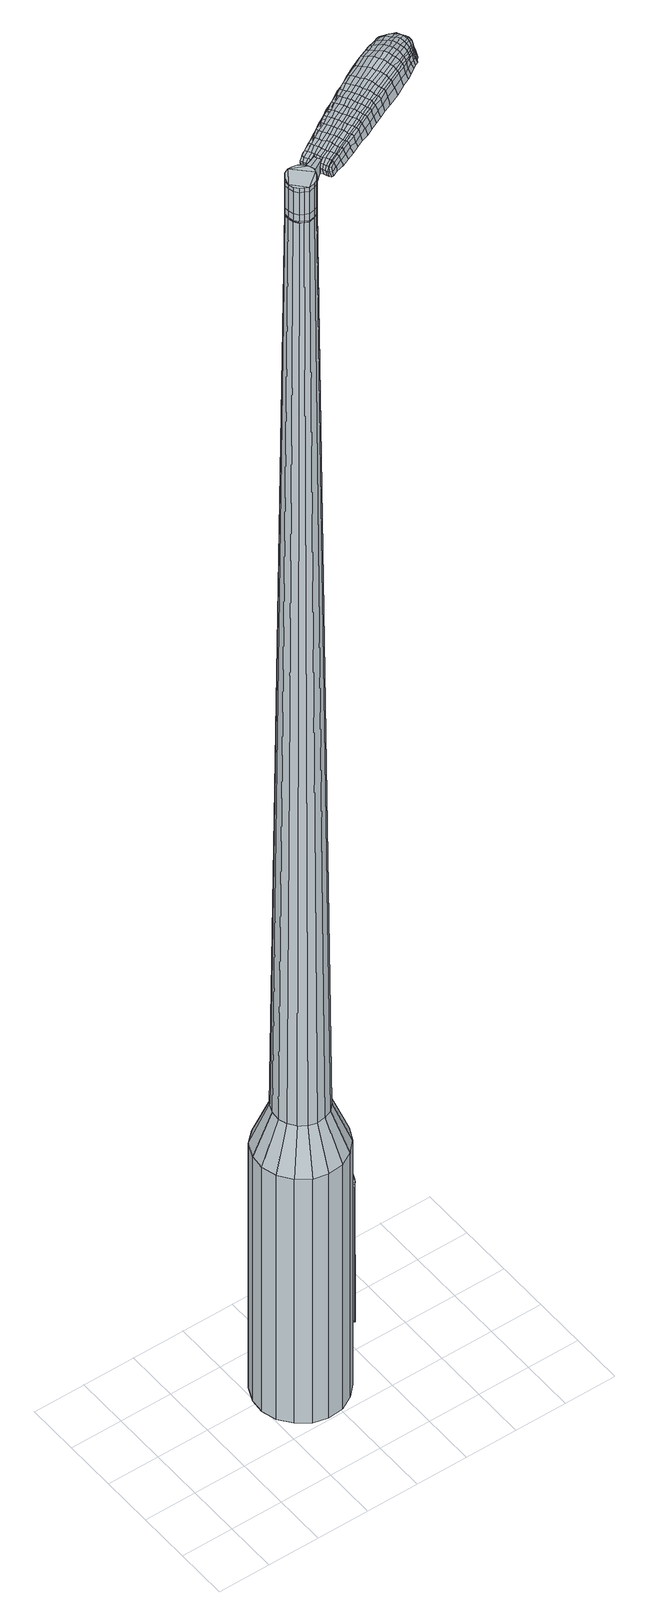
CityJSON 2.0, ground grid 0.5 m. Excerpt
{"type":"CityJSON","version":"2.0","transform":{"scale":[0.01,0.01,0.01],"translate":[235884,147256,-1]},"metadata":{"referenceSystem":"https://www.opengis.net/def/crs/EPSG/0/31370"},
"CityObjects":{
"object1":{"type":"GenericCityObject","attributes":{"cluster":536,"mean_distance_to_centroid":0.324,"new_centroid_x":235885.39,"new_centroid_y":147256.92,"mean_distance_to_camera":9.81,"H1":53.1,"H2":51.45,"Z_final":111.64,"cluster2":-1,"proj_x":235887.49,"proj_y":147261.27,"id_line":53520,"bearing_l":295.7,"distance":4.83,"orientation":"left","G_obj":25.7},"geometry":[{"type":"MultiSurface","lod":"2","boundaries":[[[0,1,2,3]],[[1,4,5,2]],[[4,6,7,5]],[[6,8,9,7]],[[8,10,11,9]],[[10,12,13,11]],[[12,14,15,13]],[[14,16,17,15]],[[16,18,19,17]],[[18,20,21,19]],[[20,22,23,21]],[[22,24,25,23]],[[24,26,27,25]],[[26,28,29,27]],[[28,30,31,29]],[[30,32,33,31]],[[32,34,35,33]],[[34,0,3,35]],[[36,37,38,39]],[[38,40,41,42]],[[41,43,42]],[[42,44,45,46]],[[45,47,46]],[[46,48,49,50]],[[49,51,50]],[[42,46,50,38]],[[50,52,39,38]],[[53,36,39]],[[2,5,7,35]],[[7,9,11,15]],[[11,13,15]],[[15,17,19,23]],[[19,21,23]],[[23,25,27,31]],[[27,29,31]],[[15,23,31,7]],[[31,33,35,7]],[[3,2,35]],[[1,0,54,55]],[[0,34,56,54]],[[34,32,57,56]],[[32,30,58,57]],[[30,28,59,58]],[[28,26,60,59]],[[26,24,61,60]],[[24,22,62,61]],[[22,20,63,62]],[[20,18,64,63]],[[18,16,65,64]],[[16,14,66,65]],[[14,12,67,66]],[[12,10,68,67]],[[10,8,69,68]],[[8,6,70,69]],[[6,4,71,70]],[[4,1,55,71]],[[55,54,72,73]],[[54,56,74,72]],[[56,57,75,74]],[[57,58,76,75]],[[58,59,77,76]],[[59,60,78,77]],[[60,61,79,78]],[[61,62,80,79]],[[62,63,81,80]],[[63,64,82,81]],[[64,65,83,82]],[[65,66,84,83]],[[66,67,85,84]],[[67,68,86,85]],[[68,69,87,86]],[[69,70,88,87]],[[70,71,89,88]],[[71,55,73,89]],[[90,91,92,93]],[[94,95,91,90]],[[75,96,95,94]],[[76,97,96,75]],[[98,99,97,76]],[[100,101,99,98]],[[102,103,101,100]],[[104,105,103,102]],[[81,106,105,104]],[[107,108,106,81]],[[109,110,108,107]],[[84,111,110,109]],[[112,113,111,84]],[[114,115,113,112]],[[87,116,115,114]],[[117,118,116,87]],[[89,119,118,117]],[[93,92,119,89]],[[120,121,122,123]],[[124,120,123,125]],[[126,124,125,127]],[[128,126,127,129]],[[130,128,129,131]],[[132,130,131,133]],[[134,132,133,135]],[[136,134,135,137]],[[138,136,137,139]],[[140,138,139,141]],[[142,140,141,143]],[[144,142,143,145]],[[146,144,145,147]],[[148,146,147,149]],[[150,148,149,151]],[[152,150,151,153]],[[73,72,90,93]],[[72,74,94,90]],[[74,75,94]],[[77,98,76]],[[77,78,100,98]],[[78,79,102,100]],[[79,80,104,102]],[[80,81,104]],[[82,107,81]],[[82,83,109,107]],[[83,84,109]],[[85,112,84]],[[85,86,114,112]],[[86,87,114]],[[88,117,87]],[[88,89,117]],[[73,93,89]],[[154,155,92,91]],[[155,119,92]],[[156,118,119]],[[156,116,118]],[[157,115,116]],[[157,158,113,115]],[[158,111,113]],[[159,110,111]],[[159,160,108,110]],[[160,106,108]],[[161,105,106]],[[161,162,103,105]],[[162,163,101,103]],[[163,164,99,101]],[[164,97,99]],[[165,95,96]],[[165,154,91,95]],[[39,52,152,166]],[[155,154,167,153]],[[53,39,166,121]],[[154,165,122,167]],[[36,53,121,120]],[[165,96,123,122]],[[37,36,120,124]],[[96,97,125,123]],[[38,37,124,126]],[[97,164,127,125]],[[40,38,126,128]],[[164,163,129,127]],[[41,40,128,130]],[[163,162,131,129]],[[43,41,130,132]],[[162,161,133,131]],[[42,43,132,134]],[[161,106,135,133]],[[44,42,134,136]],[[106,160,137,135]],[[45,44,136,138]],[[160,159,139,137]],[[47,45,138,140]],[[159,111,141,139]],[[46,47,140,142]],[[111,158,143,141]],[[48,46,142,144]],[[158,157,145,143]],[[49,48,144,146]],[[157,116,147,145]],[[51,49,146,148]],[[116,156,149,147]],[[50,51,148,150]],[[156,119,151,149]],[[52,50,150,152]],[[119,155,153,151]],[[152,153,168,169]],[[153,167,170,168]],[[167,122,171,170]],[[122,121,172,171]],[[121,166,173,172]],[[166,152,169,173]],[[174,175,176,177]],[[178,174,177,179]],[[174,178,180,181]],[[175,174,181,182]],[[183,184,185,186]],[[187,183,186,188]],[[183,187,189,190]],[[184,183,190,191]],[[192,193,194,195]],[[196,192,195,197]],[[192,196,198,199]],[[193,192,199,200]],[[201,202,203,204]],[[205,201,204,206]],[[201,205,207,208]],[[202,201,208,209]],[[210,211,212,213]],[[214,210,213,215]],[[210,214,216,217]],[[211,210,217,218]],[[219,220,221,222]],[[223,219,222,224]],[[219,223,225,226]],[[220,219,226,227]],[[228,229,230,231]],[[220,228,231,221]],[[228,220,227,232]],[[229,228,232,233]],[[234,235,236,237]],[[229,234,237,230]],[[234,229,233,238]],[[235,234,238,239]],[[240,178,179,241]],[[235,240,241,236]],[[240,235,239,242]],[[178,240,242,180]],[[243,244,245,246]],[[247,243,246,248]],[[243,247,249,250]],[[244,243,250,251]],[[252,253,254,255]],[[244,252,255,245]],[[252,244,251,256]],[[253,252,256,257]],[[258,259,260,261]],[[253,258,261,254]],[[258,253,257,262]],[[259,258,262,263]],[[264,265,266,267]],[[259,264,267,260]],[[264,259,263,268]],[[265,264,268,269]],[[270,175,182,271]],[[265,270,271,266]],[[270,265,269,272]],[[175,270,272,176]],[[273,274,275,276]],[[277,273,276,278]],[[273,277,279,280]],[[274,273,280,281]],[[282,283,284,285]],[[274,282,285,275]],[[282,274,281,286]],[[283,282,286,287]],[[288,289,290,291]],[[283,288,291,284]],[[288,283,287,292]],[[289,288,292,293]],[[294,187,188,295]],[[289,294,295,290]],[[294,289,293,296]],[[187,294,296,189]],[[297,298,299,300]],[[301,297,300,302]],[[297,301,303,304]],[[298,297,304,305]],[[306,307,308,309]],[[298,306,309,299]],[[306,298,305,310]],[[307,306,310,311]],[[312,313,314,315]],[[307,312,315,308]],[[312,307,311,316]],[[313,312,316,317]],[[318,319,320,321]],[[313,318,321,314]],[[318,313,317,322]],[[319,318,322,323]],[[324,184,191,325]],[[319,324,325,320]],[[324,319,323,326]],[[184,324,326,185]],[[327,213,212,328]],[[329,327,328,330]],[[327,329,331,332]],[[213,327,332,215]],[[333,329,330,334]],[[335,333,334,336]],[[333,335,337,338]],[[329,333,338,331]],[[339,335,336,340]],[[341,339,340,342]],[[339,341,343,344]],[[335,339,344,337]],[[345,341,342,346]],[[347,345,346,348]],[[345,347,349,350]],[[341,345,350,343]],[[351,347,348,352]],[[202,351,352,203]],[[351,202,209,353]],[[347,351,353,349]],[[354,355,200,199]],[[356,354,199,198]],[[354,356,357,358]],[[355,354,358,359]],[[360,361,359,358]],[[362,360,358,357]],[[360,362,363,364]],[[361,360,364,365]],[[366,367,365,364]],[[368,366,364,363]],[[366,368,369,370]],[[367,366,370,371]],[[372,373,371,370]],[[374,372,370,369]],[[372,374,207,205]],[[373,372,205,206]],[[375,376,377,378]],[[277,375,378,279]],[[375,277,278,379]],[[376,375,379,380]],[[381,196,197,382]],[[376,381,382,377]],[[381,376,380,383]],[[196,381,383,198]],[[384,385,386,387]],[[223,384,387,225]],[[384,223,224,388]],[[385,384,388,389]],[[390,391,392,393]],[[385,390,393,386]],[[390,385,389,394]],[[391,390,394,395]],[[396,193,200,397]],[[391,396,397,392]],[[396,391,395,398]],[[193,396,398,194]],[[399,400,401,402]],[[181,399,402,182]],[[399,181,180,403]],[[400,399,403,404]],[[405,406,407,408]],[[400,405,408,401]],[[405,400,404,409]],[[406,405,409,410]],[[411,204,203,412]],[[406,411,412,407]],[[411,406,410,413]],[[204,411,413,206]],[[414,415,416,417]],[[186,414,417,188]],[[414,186,185,418]],[[415,414,418,419]],[[420,208,207,421]],[[415,420,421,416]],[[420,415,419,422]],[[208,420,422,209]],[[423,424,425,426]],[[301,423,426,303]],[[423,301,302,427]],[[424,423,427,428]],[[429,214,215,430]],[[424,429,430,425]],[[429,424,428,431]],[[214,429,431,216]],[[432,433,434,435]],[[247,432,435,249]],[[432,247,248,436]],[[433,432,436,437]],[[438,439,440,441]],[[433,438,441,434]],[[438,433,437,442]],[[439,438,442,443]],[[444,211,218,445]],[[439,444,445,440]],[[444,439,443,446]],[[211,444,446,212]],[[447,448,437,436]],[[246,447,436,248]],[[447,246,245,449]],[[448,447,449,450]],[[451,452,443,442]],[[448,451,442,437]],[[451,448,450,453]],[[452,451,453,454]],[[455,328,212,446]],[[452,455,446,443]],[[455,452,454,456]],[[328,455,456,330]],[[457,458,459,460]],[[304,457,460,305]],[[457,304,303,426]],[[458,457,426,425]],[[461,332,331,462]],[[458,461,462,459]],[[461,458,425,430]],[[332,461,430,215]],[[463,464,450,449]],[[255,463,449,245]],[[463,255,254,465]],[[464,463,465,466]],[[467,468,454,453]],[[464,467,453,450]],[[467,464,466,469]],[[468,467,469,470]],[[471,334,330,456]],[[468,471,456,454]],[[471,468,470,472]],[[334,471,472,336]],[[473,474,475,476]],[[310,473,476,311]],[[473,310,305,460]],[[474,473,460,459]],[[477,338,337,478]],[[474,477,478,475]],[[477,474,459,462]],[[338,477,462,331]],[[479,480,466,465]],[[261,479,465,254]],[[479,261,260,481]],[[480,479,481,482]],[[483,484,470,469]],[[480,483,469,466]],[[483,480,482,485]],[[484,483,485,486]],[[487,340,336,472]],[[484,487,472,470]],[[487,484,486,488]],[[340,487,488,342]],[[489,490,491,492]],[[316,489,492,317]],[[489,316,311,476]],[[490,489,476,475]],[[493,344,343,494]],[[490,493,494,491]],[[493,490,475,478]],[[344,493,478,337]],[[495,496,482,481]],[[267,495,481,260]],[[495,267,266,497]],[[496,495,497,498]],[[499,500,486,485]],[[496,499,485,482]],[[499,496,498,501]],[[500,499,501,502]],[[503,346,342,488]],[[500,503,488,486]],[[503,500,502,504]],[[346,503,504,348]],[[505,506,507,508]],[[322,505,508,323]],[[505,322,317,492]],[[506,505,492,491]],[[509,350,349,510]],[[506,509,510,507]],[[509,506,491,494]],[[350,509,494,343]],[[511,512,498,497]],[[271,511,497,266]],[[511,271,182,402]],[[512,511,402,401]],[[513,514,502,501]],[[512,513,501,498]],[[513,512,401,408]],[[514,513,408,407]],[[515,352,348,504]],[[514,515,504,502]],[[515,514,407,412]],[[352,515,412,203]],[[516,517,419,418]],[[326,516,418,185]],[[516,326,323,508]],[[517,516,508,507]],[[518,353,209,422]],[[517,518,422,419]],[[518,517,507,510]],[[353,518,510,349]],[[519,520,380,379]],[[276,519,379,278]],[[519,276,275,521]],[[520,519,521,522]],[[523,356,198,383]],[[520,523,383,380]],[[523,520,522,524]],[[356,523,524,357]],[[525,526,527,528]],[[226,525,528,227]],[[525,226,225,387]],[[526,525,387,386]],[[529,530,531,532]],[[526,529,532,527]],[[529,526,386,393]],[[530,529,393,392]],[[533,355,359,534]],[[530,533,534,531]],[[533,530,392,397]],[[355,533,397,200]],[[535,536,522,521]],[[285,535,521,275]],[[535,285,284,537]],[[536,535,537,538]],[[539,362,357,524]],[[536,539,524,522]],[[539,536,538,540]],[[362,539,540,363]],[[541,542,543,544]],[[232,541,544,233]],[[541,232,227,528]],[[542,541,528,527]],[[545,546,547,548]],[[542,545,548,543]],[[545,542,527,532]],[[546,545,532,531]],[[549,361,365,550]],[[546,549,550,547]],[[549,546,531,534]],[[361,549,534,359]],[[551,552,538,537]],[[291,551,537,284]],[[551,291,290,553]],[[552,551,553,554]],[[555,368,363,540]],[[552,555,540,538]],[[555,552,554,556]],[[368,555,556,369]],[[557,558,559,560]],[[238,557,560,239]],[[557,238,233,544]],[[558,557,544,543]],[[561,562,563,564]],[[558,561,564,559]],[[561,558,543,548]],[[562,561,548,547]],[[565,367,371,566]],[[562,565,566,563]],[[565,562,547,550]],[[367,565,550,365]],[[567,568,554,553]],[[295,567,553,290]],[[567,295,188,417]],[[568,567,417,416]],[[569,374,369,556]],[[568,569,556,554]],[[569,568,416,421]],[[374,569,421,207]],[[570,571,404,403]],[[242,570,403,180]],[[570,242,239,560]],[[571,570,560,559]],[[572,573,410,409]],[[571,572,409,404]],[[572,571,559,564]],[[573,572,564,563]],[[574,373,206,413]],[[573,574,413,410]],[[574,573,563,566]],[[373,574,566,371]],[[575,576,577,578]],[[578,577,579,580]],[[581,579,577,582]],[[582,577,576,583]],[[584,585,586,587]],[[587,586,588,589]],[[590,588,586,591]],[[591,586,585,592]],[[593,594,595,596]],[[596,595,597,598]],[[599,597,595,600]],[[600,595,594,601]],[[602,603,604,605]],[[605,604,606,607]],[[608,606,604,609]],[[609,604,603,610]],[[611,612,613,614]],[[614,613,615,616]],[[617,615,613,618]],[[618,613,612,619]],[[620,621,622,623]],[[623,622,624,625]],[[626,624,622,627]],[[627,622,621,628]],[[629,630,631,632]],[[632,631,621,620]],[[628,621,631,633]],[[633,631,630,634]],[[635,636,637,638]],[[638,637,630,629]],[[634,630,637,639]],[[639,637,636,640]],[[580,579,641,642]],[[642,641,636,635]],[[640,636,641,643]],[[643,641,579,581]],[[644,645,646,647]],[[647,646,648,649]],[[650,648,646,651]],[[651,646,645,652]],[[653,654,655,656]],[[656,655,645,644]],[[652,645,655,657]],[[657,655,654,658]],[[659,660,661,662]],[[662,661,654,653]],[[658,654,661,663]],[[663,661,660,664]],[[665,666,667,668]],[[668,667,660,659]],[[664,660,667,669]],[[669,667,666,670]],[[583,576,671,672]],[[672,671,666,665]],[[670,666,671,673]],[[673,671,576,575]],[[674,675,676,677]],[[677,676,678,679]],[[680,678,676,681]],[[681,676,675,682]],[[683,684,685,686]],[[686,685,675,674]],[[682,675,685,687]],[[687,685,684,688]],[[689,690,691,692]],[[692,691,684,683]],[[688,684,691,693]],[[693,691,690,694]],[[589,588,695,696]],[[696,695,690,689]],[[694,690,695,697]],[[697,695,588,590]],[[698,699,700,701]],[[701,700,702,703]],[[704,702,700,705]],[[705,700,699,706]],[[707,708,709,710]],[[710,709,699,698]],[[706,699,709,711]],[[711,709,708,712]],[[713,714,715,716]],[[716,715,708,707]],[[712,708,715,717]],[[717,715,714,718]],[[719,720,721,722]],[[722,721,714,713]],[[718,714,721,723]],[[723,721,720,724]],[[592,585,725,726]],[[726,725,720,719]],[[724,720,725,727]],[[727,725,585,584]],[[611,614,728,729]],[[729,728,730,731]],[[732,730,728,733]],[[733,728,614,616]],[[731,730,734,735]],[[735,734,736,737]],[[738,736,734,739]],[[739,734,730,732]],[[737,736,740,741]],[[741,740,742,743]],[[744,742,740,745]],[[745,740,736,738]],[[743,742,746,747]],[[747,746,748,749]],[[750,748,746,751]],[[751,746,742,744]],[[749,748,752,753]],[[753,752,603,602]],[[610,603,752,754]],[[754,752,748,750]],[[601,755,756,600]],[[600,756,757,599]],[[758,757,756,759]],[[759,756,755,760]],[[760,761,762,759]],[[759,762,763,758]],[[764,763,762,765]],[[765,762,761,766]],[[766,767,768,765]],[[765,768,769,764]],[[770,769,768,771]],[[771,768,767,772]],[[772,773,774,771]],[[771,774,775,770]],[[608,775,774,606]],[[606,774,773,607]],[[776,777,778,779]],[[779,778,678,680]],[[679,678,778,780]],[[780,778,777,781]],[[598,597,782,783]],[[783,782,777,776]],[[781,777,782,784]],[[784,782,597,599]],[[785,786,787,788]],[[788,787,624,626]],[[625,624,787,789]],[[789,787,786,790]],[[791,792,793,794]],[[794,793,786,785]],[[790,786,793,795]],[[795,793,792,796]],[[601,594,797,798]],[[798,797,792,791]],[[796,792,797,799]],[[799,797,594,593]],[[800,801,802,803]],[[803,802,582,583]],[[581,582,802,804]],[[804,802,801,805]],[[806,807,808,809]],[[809,808,801,800]],[[805,801,808,810]],[[810,808,807,811]],[[602,605,812,813]],[[813,812,807,806]],[[811,807,812,814]],[[814,812,605,607]],[[815,816,817,818]],[[818,817,587,589]],[[584,587,817,819]],[[819,817,816,820]],[[608,609,821,822]],[[822,821,816,815]],[[820,816,821,823]],[[823,821,609,610]],[[824,825,826,827]],[[827,826,702,704]],[[702,826,703]],[[703,826,825,828]],[[616,615,829,830]],[[830,829,825,824]],[[828,825,829,831]],[[831,829,615,617]],[[832,833,834,835]],[[835,834,648,650]],[[649,648,834,836]],[[836,834,833,837]],[[838,839,840,841]],[[841,840,833,832]],[[837,833,840,842]],[[842,840,839,843]],[[619,612,844,845]],[[845,844,839,838]],[[843,839,844,846]],[[846,844,612,611]],[[837,847,848,836]],[[836,848,647,649]],[[644,647,848,849]],[[849,848,847,850]],[[843,851,852,842]],[[842,852,847,837]],[[850,847,852,853]],[[853,852,851,854]],[[611,729,855,846]],[[846,855,851,843]],[[854,851,855,856]],[[856,855,729,731]],[[857,858,859]],[[859,858,705,706]],[[704,705,858,827]],[[827,858,824]],[[732,733,860,861]],[[861,860,858,857]],[[824,858,860,830]],[[830,860,733,616]],[[850,862,863,849]],[[849,863,656,644]],[[653,656,863,864]],[[864,863,862,865]],[[854,866,867,853]],[[853,867,862,850]],[[865,862,867,868]],[[868,867,866,869]],[[731,735,870,856]],[[856,870,866,854]],[[869,866,870,871]],[[871,870,735,737]],[[872,873,874,875]],[[875,874,711,712]],[[706,711,874,859]],[[859,874,873,857]],[[738,739,876,877]],[[877,876,873,872]],[[857,873,876,861]],[[861,876,739,732]],[[865,878,879,864]],[[864,879,662,653]],[[659,662,879,880]],[[880,879,878,881]],[[869,882,883,868]],[[868,883,878,865]],[[881,878,883,884]],[[884,883,882,885]],[[737,741,886,871]],[[871,886,882,869]],[[885,882,886,887]],[[887,886,741,743]],[[888,889,890,891]],[[891,890,717,718]],[[712,717,890,875]],[[875,890,889,872]],[[744,745,892,893]],[[893,892,889,888]],[[872,889,892,877]],[[877,892,745,738]],[[881,894,895,880]],[[880,895,668,659]],[[665,668,895,896]],[[896,895,894,897]],[[885,898,899,884]],[[884,899,894,881]],[[897,894,899,900]],[[900,899,898,901]],[[743,747,902,887]],[[887,902,898,885]],[[901,898,902,903]],[[903,902,747,749]],[[904,905,906,907]],[[907,906,723,724]],[[718,723,906,891]],[[891,906,905,888]],[[750,751,908,909]],[[909,908,905,904]],[[888,905,908,893]],[[893,908,751,744]],[[897,910,911,896]],[[896,911,672,665]],[[583,672,911,803]],[[803,911,910,800]],[[901,912,913,900]],[[900,913,910,897]],[[800,910,913,809]],[[809,913,912,806]],[[749,753,914,903]],[[903,914,912,901]],[[806,912,914,813]],[[813,914,753,602]],[[820,915,916,819]],[[819,916,727,584]],[[724,727,916,907]],[[907,916,915,904]],[[610,754,917,823]],[[823,917,915,820]],[[904,915,917,909]],[[909,917,754,750]],[[781,918,919,780]],[[780,919,677,679]],[[674,677,919,920]],[[920,919,918,921]],[[599,757,922,784]],[[784,922,918,781]],[[921,918,922,923]],[[923,922,757,758]],[[924,925,926,927]],[[927,926,627,628]],[[626,627,926,788]],[[788,926,925,785]],[[928,929,930,931]],[[931,930,925,924]],[[785,925,930,794]],[[794,930,929,791]],[[760,755,932,933]],[[933,932,929,928]],[[791,929,932,798]],[[798,932,755,601]],[[921,934,935,920]],[[920,935,686,674]],[[683,686,935,936]],[[936,935,934,937]],[[758,763,938,923]],[[923,938,934,921]],[[937,934,938,939]],[[939,938,763,764]],[[940,941,942,943]],[[943,942,633,634]],[[628,633,942,927]],[[927,942,941,924]],[[944,945,946,947]],[[947,946,941,940]],[[924,941,946,931]],[[931,946,945,928]],[[766,761,948,949]],[[949,948,945,944]],[[928,945,948,933]],[[933,948,761,760]],[[937,950,951,936]],[[936,951,692,683]],[[689,692,951,952]],[[952,951,950,953]],[[764,769,954,939]],[[939,954,950,937]],[[953,950,954,955]],[[955,954,769,770]],[[956,957,958,959]],[[959,958,639,640]],[[634,639,958,943]],[[943,958,957,940]],[[960,961,962,963]],[[963,962,957,956]],[[940,957,962,947]],[[947,962,961,944]],[[772,767,964,965]],[[965,964,961,960]],[[944,961,964,949]],[[949,964,767,766]],[[953,966,967,952]],[[952,967,696,689]],[[589,696,967,818]],[[818,967,966,815]],[[770,775,968,955]],[[955,968,966,953]],[[815,966,968,822]],[[822,968,775,608]],[[805,969,970,804]],[[804,970,643,581]],[[640,643,970,959]],[[959,970,969,956]],[[811,971,972,810]],[[810,972,969,805]],[[956,969,972,963]],[[963,972,971,960]],[[607,773,973,814]],[[814,973,971,811]],[[960,971,973,965]],[[965,973,773,772]],[[575,578,177,176]],[[578,580,179,177]],[[590,591,190,189]],[[591,592,191,190]],[[593,596,195,194]],[[596,598,197,195]],[[617,618,217,216]],[[618,619,218,217]],[[620,623,222,221]],[[623,625,224,222]],[[629,632,231,230]],[[632,620,221,231]],[[635,638,237,236]],[[638,629,230,237]],[[580,642,241,179]],[[642,635,236,241]],[[650,651,250,249]],[[651,652,251,250]],[[652,657,256,251]],[[657,658,257,256]],[[658,663,262,257]],[[663,664,263,262]],[[664,669,268,263]],[[669,670,269,268]],[[670,673,272,269]],[[673,575,176,272]],[[680,681,280,279]],[[681,682,281,280]],[[682,687,286,281]],[[687,688,287,286]],[[688,693,292,287]],[[693,694,293,292]],[[694,697,296,293]],[[697,590,189,296]],[[698,701,300,299]],[[701,703,302,300]],[[707,710,309,308]],[[710,698,299,309]],[[713,716,315,314]],[[716,707,308,315]],[[719,722,321,320]],[[722,713,314,321]],[[592,726,325,191]],[[726,719,320,325]],[[776,779,378,377]],[[779,680,279,378]],[[598,783,382,197]],[[783,776,377,382]],[[625,789,388,224]],[[789,790,389,388]],[[790,795,394,389]],[[795,796,395,394]],[[796,799,398,395]],[[799,593,194,398]],[[703,427,302]],[[703,828,428,427]],[[828,831,431,428]],[[831,617,216,431]],[[832,835,435,434]],[[835,650,249,435]],[[838,841,441,440]],[[841,832,434,441]],[[619,845,445,218]],[[845,838,440,445]],[[974,975,976,977]],[[978,979,977,976]],[[980,981,982,983]],[[984,985,986,987]],[[975,988,989,976]],[[990,978,976,989]],[[991,980,983,992]],[[993,994,985,984]],[[988,995,996,989]],[[996,997,990,989]],[[998,991,992,999]],[[1000,994,993,1001]],[[995,1002,1003,996]],[[1003,1004,997,996]],[[1005,998,999,1006]],[[1007,1000,1001,1008]],[[1009,1010,1011,1012]],[[1013,1014,1010,1009]],[[1013,1015,1016,1014]],[[1015,1017,1018,1016]],[[1019,1020,1021,1022]],[[1023,1024,1020,1019]],[[1025,1026,1024,1023]],[[1027,1028,1026,1025]],[[1022,1011,1010,1019]],[[1019,1010,1014,1023]],[[1014,1016,1025,1023]],[[1016,1018,1027,1025]],[[983,982,979,978]],[[992,983,978,990]],[[997,999,992,990]],[[1004,1006,999,997]],[[984,987,981,980]],[[993,984,980,991]],[[1001,993,991,998]],[[1008,1001,998,1005]],[[985,1009,1012,986]],[[994,1013,1009,985]],[[1015,1013,994,1000]],[[1017,1015,1000,1007]],[[1029,1030,1031,1032]],[[1031,1033,1034,1035]],[[1031,1035,1036,1037]],[[1031,1037,1032]],[[1038,1029,1032,1039]],[[1040,1039,1032,1041]],[[1042,1041,1032]],[[1043,1031,1030,1044]],[[1045,1043,1044,1046]],[[1047,1045,1046,1048]],[[1049,1047,1048,1050]],[[1051,1049,1050,1052]],[[1052,1053,1054,1055]],[[1052,1055,1056,1057]],[[1052,1057,1058,1059]],[[1058,1060,1061,1062]],[[1058,1062,1063,1064]],[[1058,1064,1059]],[[1052,1059,1051]],[[1065,1066,1030,1029]],[[1067,1068,1033,1031]],[[1069,1070,1042,1032]],[[1066,1071,1044,1030]],[[1072,1067,1031,1043]],[[1071,1073,1046,1044]],[[1074,1072,1043,1045]],[[1073,1075,1048,1046]],[[1076,1074,1045,1047]],[[1075,1077,1050,1048]],[[1078,1076,1047,1049]],[[1077,1079,1052,1050]],[[1080,1078,1049,1051]],[[1079,1081,1053,1052]],[[1082,1083,1060,1058]],[[1084,1080,1051,1059]],[[1054,1053,1081,1085]],[[1055,1054,1085,1086]],[[1056,1055,1086,1087]],[[1057,1056,1087,1088]],[[1058,1057,1088,1082]],[[1089,1065,1029,1038]],[[1090,1089,1038,1039]],[[1091,1090,1039,1040]],[[1092,1091,1040,1041]],[[1070,1092,1041,1042]],[[1034,1033,1068,1093]],[[1061,1060,1083,1094]],[[1035,1034,1093,1095]],[[1036,1035,1095,1096]],[[1037,1036,1096,1097]],[[1032,1037,1097,1069]],[[1062,1061,1094,1098]],[[1063,1062,1098,1099]],[[1064,1063,1099,1100]],[[1059,1064,1100,1084]]]}]}
},
"vertices":[
[178,112,384],[182,98,384],[182,98,96],[178,112,96],[181,83,384],[181,83,96],[175,70,384],[175,70,96],[165,60,384],[165,60,96],[152,53,384],[152,53,96],[137,52,384],[137,52,96],[123,55,384],[123,55,96],[111,64,384],[111,64,96],[102,76,384],[102,76,96],[98,90,384],[98,90,96],[99,104,384],[99,104,96],[105,118,384],[105,118,96],[116,128,384],[116,128,96],[129,135,384],[129,135,96],[143,136,384],[143,136,96],[158,132,384],[158,132,96],[170,124,384],[170,124,96],[146,106,1524],[141,107,1524],[137,107,1524],[152,100,1524],[132,105,1524],[129,101,1524],[127,93,1524],[127,97,1524],[128,88,1524],[131,84,1524],[139,80,1524],[135,82,1524],[144,81,1524],[148,83,1524],[153,91,1524],[151,86,1524],[154,95,1524],[150,104,1524],[163,105,429],[165,96,429],[158,112,429],[151,117,429],[142,119,429],[133,118,429],[126,114,429],[119,108,429],[116,100,429],[115,91,429],[118,83,429],[123,76,429],[130,71,429],[138,69,429],[147,70,429],[155,73,429],[161,80,429],[165,88,429],[152,100,1483],[154,95,1483],[150,104,1483],[146,106,1483],[141,107,1483],[137,107,1483],[132,105,1483],[129,101,1483],[127,97,1483],[127,93,1483],[128,88,1483],[131,84,1483],[135,82,1483],[139,80,1483],[144,81,1483],[148,83,1483],[151,86,1483],[153,91,1483],[152,99,1483],[152,99,1485],[153,95,1485],[153,95,1483],[149,103,1483],[149,103,1485],[146,106,1485],[141,107,1485],[137,106,1483],[137,106,1485],[133,104,1483],[133,104,1485],[130,101,1483],[130,101,1485],[128,97,1483],[128,97,1485],[127,93,1485],[129,88,1483],[129,88,1485],[131,85,1483],[131,85,1485],[135,82,1485],[139,81,1483],[139,81,1485],[144,82,1483],[144,82,1485],[148,83,1485],[151,87,1483],[151,87,1485],[153,91,1485],[146,106,1519],[150,104,1519],[150,104,1493],[146,106,1493],[141,107,1519],[141,107,1493],[137,107,1519],[137,107,1493],[132,105,1519],[132,105,1493],[129,101,1519],[129,101,1493],[127,97,1519],[127,97,1493],[127,93,1519],[127,93,1493],[128,88,1519],[128,88,1493],[131,84,1519],[131,84,1493],[135,82,1519],[135,82,1493],[139,80,1519],[139,80,1493],[144,81,1519],[144,81,1493],[148,83,1519],[148,83,1493],[151,86,1519],[151,86,1493],[153,91,1519],[153,91,1493],[154,95,1519],[154,95,1493],[152,100,1485],[154,95,1485],[151,86,1485],[144,81,1485],[139,80,1485],[131,84,1485],[128,88,1485],[127,97,1485],[129,101,1485],[132,105,1485],[137,107,1485],[150,104,1485],[152,100,1519],[152,100,1493],[171,105,1513],[171,105,1518],[169,108,1513],[168,111,1513],[168,111,1518],[169,108,1518],[244,122,1519],[238,120,1518],[240,119,1509],[246,122,1510],[252,126,1519],[254,125,1510],[251,127,1526],[243,123,1525],[236,121,1525],[228,157,1519],[222,154,1518],[221,152,1525],[228,155,1525],[236,161,1519],[235,159,1526],[236,163,1510],[228,159,1510],[222,156,1509],[302,173,1519],[303,170,1519],[304,170,1513],[302,174,1513],[299,176,1519],[300,177,1513],[298,176,1524],[300,172,1524],[302,169,1524],[235,141,1530],[228,138,1529],[230,135,1529],[236,138,1530],[243,145,1531],[245,142,1531],[241,148,1530],[233,144,1530],[227,141,1529],[162,106,1512],[163,103,1512],[165,104,1517],[163,106,1517],[161,108,1512],[162,109,1517],[162,109,1506],[163,106,1506],[164,104,1506],[297,149,1519],[294,147,1519],[296,147,1512],[299,148,1512],[299,151,1518],[300,150,1512],[298,151,1522],[296,150,1523],[294,148,1524],[290,145,1519],[285,142,1519],[287,141,1512],[292,144,1512],[289,146,1524],[284,143,1525],[280,139,1519],[273,136,1519],[275,135,1511],[282,138,1511],[279,140,1526],[272,137,1526],[263,131,1519],[265,130,1510],[261,132,1526],[176,94,1513],[183,97,1513],[182,98,1518],[175,95,1517],[171,92,1512],[171,93,1516],[172,92,1506],[177,94,1507],[185,96,1507],[190,100,1514],[197,103,1515],[196,104,1520],[189,101,1519],[192,99,1507],[199,102,1507],[204,105,1515],[211,108,1516],[210,109,1522],[203,106,1521],[206,105,1508],[213,108,1508],[218,111,1517],[225,114,1517],[223,115,1524],[216,112,1523],[220,110,1508],[226,113,1509],[231,117,1518],[230,118,1524],[233,116,1509],[282,182,1519],[279,181,1519],[280,179,1524],[283,181,1523],[285,182,1518],[285,181,1522],[285,184,1512],[283,183,1512],[280,182,1512],[275,179,1519],[269,177,1519],[269,176,1525],[275,178,1524],[275,181,1512],[270,179,1512],[264,175,1519],[257,171,1519],[256,170,1526],[264,173,1526],[264,177,1511],[257,173,1511],[246,166,1519],[246,165,1526],[247,168,1510],[163,122,1513],[170,125,1513],[170,127,1507],[164,123,1507],[158,118,1512],[159,120,1506],[160,118,1516],[163,120,1517],[170,124,1518],[176,129,1514],[183,133,1515],[183,134,1507],[177,130,1507],[176,127,1519],[183,131,1520],[189,136,1515],[196,140,1516],[196,142,1508],[190,138,1508],[189,135,1521],[196,138,1522],[202,143,1517],[209,147,1517],[209,149,1509],[203,145,1508],[202,142,1523],[209,145,1524],[215,150,1518],[216,152,1509],[215,149,1524],[168,109,1519],[169,106,1519],[175,112,1520],[176,109,1520],[174,115,1520],[167,111,1519],[182,115,1522],[183,113,1522],[188,118,1523],[190,116,1523],[187,121,1523],[180,118,1521],[195,122,1524],[196,119,1524],[202,125,1525],[203,122,1525],[200,128,1525],[194,124,1524],[208,128,1526],[210,125,1526],[215,131,1527],[216,129,1527],[214,134,1527],[207,131,1526],[222,135,1528],[223,132,1528],[220,138,1528],[298,171,1527],[299,168,1527],[295,174,1526],[291,172,1527],[293,169,1528],[295,166,1528],[288,167,1529],[289,163,1529],[285,170,1528],[279,167,1530],[281,163,1530],[283,160,1530],[274,160,1531],[276,157,1531],[272,164,1530],[264,160,1531],[266,156,1531],[268,153,1531],[255,151,1531],[256,147,1531],[253,154,1531],[287,182,1518],[290,181,1519],[291,183,1513],[288,184,1513],[286,181,1523],[289,180,1523],[295,179,1519],[295,180,1513],[293,178,1524],[301,153,1518],[302,155,1518],[300,155,1523],[299,153,1523],[302,152,1513],[303,155,1513],[303,159,1519],[304,162,1519],[303,162,1524],[302,158,1523],[304,158,1513],[305,163,1513],[304,166,1519],[303,166,1524],[305,166,1513],[242,125,1528],[241,126,1528],[235,124,1528],[235,122,1527],[250,128,1528],[249,130,1529],[240,129,1529],[239,132,1530],[232,129,1529],[234,126,1528],[248,133,1529],[247,136,1530],[238,135,1530],[231,132,1529],[246,139,1531],[228,154,1528],[229,152,1529],[237,156,1529],[236,158,1528],[222,151,1527],[223,148,1528],[231,148,1529],[239,152,1530],[225,145,1528],[157,117,1512],[158,115,1512],[159,115,1517],[159,117,1517],[158,118,1506],[158,116,1506],[159,112,1512],[161,112,1517],[160,113,1506],[169,93,1512],[168,94,1512],[169,94,1506],[170,92,1506],[169,94,1517],[169,95,1517],[167,96,1512],[166,99,1512],[167,99,1506],[168,96,1506],[168,97,1517],[167,99,1517],[165,101,1512],[165,101,1506],[166,102,1517],[174,96,1519],[174,97,1519],[181,99,1520],[181,100,1520],[173,99,1519],[172,102,1519],[180,102,1520],[178,105,1520],[170,104,1519],[177,107,1520],[163,119,1519],[164,117,1519],[171,121,1520],[170,123,1520],[166,114,1519],[172,118,1520],[188,102,1521],[187,103,1521],[195,105,1522],[194,106,1522],[186,105,1521],[185,108,1521],[193,108,1522],[192,111,1523],[184,110,1522],[191,113,1523],[177,126,1521],[177,124,1521],[184,128,1522],[183,130,1522],[179,121,1521],[185,125,1522],[202,108,1523],[201,109,1523],[209,110,1524],[208,112,1524],[200,111,1523],[199,114,1524],[207,114,1525],[205,117,1525],[198,116,1524],[204,120,1525],[190,133,1523],[191,131,1523],[197,135,1524],[196,137,1524],[192,128,1524],[199,131,1525],[215,113,1525],[215,115,1525],[222,116,1526],[221,118,1526],[214,117,1526],[212,120,1526],[220,120,1527],[219,123,1527],[211,123,1526],[218,126,1527],[203,140,1525],[204,138,1525],[210,142,1526],[209,144,1526],[205,135,1526],[212,138,1527],[229,119,1527],[228,121,1527],[227,123,1527],[226,126,1528],[224,129,1528],[216,147,1527],[217,145,1527],[218,142,1528],[284,180,1525],[287,179,1525],[281,179,1526],[283,178,1526],[291,177,1526],[287,176,1527],[297,152,1525],[298,154,1525],[295,152,1526],[294,150,1525],[299,157,1525],[300,161,1526],[296,159,1527],[296,155,1526],[300,164,1526],[296,162,1527],[276,177,1526],[278,176,1527],[270,175,1527],[272,173,1528],[282,173,1528],[276,170,1529],[290,147,1526],[290,149,1527],[285,147,1528],[284,144,1527],[291,152,1527],[291,156,1528],[285,153,1529],[285,149,1528],[290,160,1528],[284,156,1530],[265,172,1528],[266,170,1529],[257,169,1528],[259,167,1529],[269,167,1529],[261,164,1530],[279,142,1528],[279,144,1528],[271,140,1529],[271,138,1528],[279,146,1529],[278,150,1530],[270,146,1530],[271,143,1530],[277,153,1530],[269,149,1531],[247,163,1529],[248,161,1529],[250,158,1530],[261,133,1528],[260,135,1529],[260,138,1530],[259,141,1530],[258,144,1531],[239,121,1509],[237,121,1518],[244,124,1518],[246,123,1509],[251,128,1519],[253,127,1510],[250,129,1525],[242,125,1525],[236,122,1525],[222,150,1525],[223,152,1518],[229,155,1518],[229,154,1525],[237,159,1519],[236,158,1525],[237,161,1510],[229,157,1509],[223,154,1509],[302,169,1513],[301,169,1519],[300,172,1519],[301,172,1513],[297,175,1519],[298,175,1513],[296,174,1524],[298,171,1524],[300,168,1524],[230,135,1528],[229,138,1528],[235,141,1529],[237,138,1529],[243,145,1529],[245,142,1529],[242,148,1529],[234,144,1529],[227,141,1528],[166,105,1516],[165,104,1512],[164,107,1512],[165,107,1516],[163,109,1512],[164,110,1516],[164,110,1506],[165,107,1506],[166,105,1506],[295,148,1512],[293,149,1519],[296,151,1518],[297,150,1512],[298,152,1518],[299,151,1512],[297,153,1522],[295,152,1523],[292,150,1523],[286,143,1512],[284,144,1519],[289,147,1519],[291,146,1512],[288,148,1524],[283,145,1525],[274,137,1511],[272,137,1519],[279,141,1519],[281,140,1511],[278,142,1525],[271,138,1526],[262,133,1519],[264,132,1510],[261,133,1526],[181,100,1518],[183,99,1513],[176,96,1513],[175,97,1517],[171,94,1512],[171,95,1515],[172,94,1506],[177,95,1506],[184,98,1507],[195,105,1520],[196,105,1514],[189,102,1514],[188,102,1519],[191,101,1507],[198,104,1507],[209,111,1522],[210,110,1516],[203,107,1515],[202,108,1521],[205,107,1508],[212,109,1508],[222,117,1523],[224,116,1517],[217,113,1516],[216,114,1522],[219,112,1508],[226,115,1508],[231,119,1517],[229,120,1524],[232,118,1509],[280,178,1523],[280,179,1519],[283,180,1518],[283,179,1523],[285,180,1518],[285,179,1522],[285,182,1512],[283,181,1512],[280,180,1512],[270,174,1525],[270,175,1519],[275,177,1519],[275,176,1524],[276,179,1512],[270,177,1512],[257,168,1526],[257,170,1519],[265,173,1519],[264,171,1525],[265,175,1511],[258,171,1511],[247,165,1519],[247,163,1526],[248,167,1510],[171,125,1507],[171,124,1513],[164,120,1513],[165,121,1506],[160,117,1512],[160,118,1506],[161,117,1515],[164,119,1517],[171,122,1518],[184,132,1507],[184,131,1514],[177,127,1514],[178,129,1507],[177,126,1519],[184,129,1520],[197,140,1508],[197,138,1516],[190,134,1515],[191,136,1508],[190,133,1521],[197,136,1522],[210,147,1508],[210,145,1517],[203,142,1516],[204,143,1508],[203,140,1522],[210,143,1523],[216,149,1517],[217,151,1509],[216,147,1524],[169,109,1518],[170,107,1518],[176,112,1519],[177,110,1519],[174,115,1519],[168,112,1518],[182,115,1520],[183,113,1520],[189,119,1521],[190,116,1521],[188,121,1521],[181,118,1520],[196,122,1523],[197,119,1523],[202,125,1524],[204,123,1524],[201,128,1524],[194,125,1523],[209,128,1525],[210,126,1525],[216,131,1526],[217,129,1526],[214,134,1526],[208,131,1525],[222,135,1527],[223,132,1527],[221,138,1527],[298,167,1526],[296,170,1526],[294,173,1525],[290,172,1526],[293,169,1526],[294,166,1526],[289,163,1528],[287,166,1528],[285,169,1527],[279,166,1528],[281,163,1529],[282,160,1529],[276,157,1530],[274,160,1530],[272,163,1529],[264,159,1530],[266,156,1530],[268,153,1530],[256,148,1530],[255,151,1530],[253,154,1530],[290,181,1513],[289,180,1518],[287,180,1518],[287,182,1512],[286,179,1523],[288,178,1523],[293,177,1519],[294,178,1513],[292,177,1523],[299,156,1523],[300,156,1518],[299,154,1518],[297,154,1523],[300,153,1512],[301,155,1512],[301,162,1523],[302,162,1519],[301,159,1519],[300,159,1523],[302,159,1513],[303,162,1513],[302,166,1519],[301,165,1524],[303,166,1513],[235,124,1527],[241,127,1527],[242,126,1527],[235,123,1526],[249,129,1527],[249,131,1528],[233,130,1528],[239,132,1528],[240,130,1528],[234,127,1527],[248,133,1528],[247,136,1529],[238,135,1529],[231,132,1528],[246,139,1529],[238,155,1528],[230,151,1527],[229,153,1527],[237,157,1527],[223,149,1526],[224,148,1527],[232,148,1528],[240,152,1528],[225,145,1527],[161,116,1516],[160,116,1512],[159,117,1512],[160,117,1516],[161,117,1506],[161,113,1512],[162,113,1516],[162,114,1506],[171,95,1506],[170,95,1512],[170,94,1512],[171,94,1506],[171,95,1516],[170,96,1516],[169,99,1506],[168,100,1512],[169,97,1512],[170,97,1506],[170,98,1516],[168,100,1516],[167,102,1512],[168,102,1506],[167,103,1516],[174,98,1518],[175,97,1518],[181,100,1519],[181,101,1519],[172,102,1518],[173,100,1518],[180,103,1519],[179,105,1519],[171,104,1518],[178,107,1519],[171,121,1519],[165,118,1518],[171,122,1519],[166,115,1518],[173,118,1519],[188,104,1520],[188,103,1520],[195,106,1521],[195,107,1521],[186,108,1520],[187,106,1520],[194,109,1521],[192,111,1521],[184,111,1520],[191,114,1521],[185,128,1521],[178,124,1520],[177,125,1520],[184,129,1521],[179,121,1520],[186,125,1521],[201,110,1522],[202,109,1522],[209,112,1523],[208,113,1523],[199,114,1522],[200,112,1522],[207,115,1523],[206,117,1524],[198,117,1523],[205,120,1524],[198,135,1523],[191,131,1522],[191,132,1522],[197,136,1523],[193,128,1522],[199,131,1523],[215,116,1524],[215,115,1524],[222,117,1525],[222,118,1525],[213,120,1525],[214,118,1524],[221,121,1525],[219,123,1526],[211,123,1525],[218,126,1526],[211,141,1525],[204,138,1524],[204,139,1524],[210,143,1525],[206,135,1524],[212,138,1525],[228,121,1526],[229,120,1526],[226,127,1527],[227,124,1526],[225,129,1527],[217,145,1526],[216,146,1526],[219,141,1526],[286,178,1524],[284,178,1524],[281,177,1525],[283,177,1525],[290,176,1525],[287,175,1525],[294,153,1525],[297,155,1524],[296,153,1524],[293,151,1525],[295,159,1526],[299,161,1525],[298,158,1524],[295,156,1525],[299,164,1525],[295,162,1526],[278,175,1526],[276,175,1526],[271,173,1526],[272,172,1527],[282,172,1526],[275,169,1527],[284,147,1527],[289,150,1526],[288,149,1526],[283,146,1526],[284,153,1528],[290,156,1527],[290,153,1526],[284,150,1527],[290,160,1527],[283,157,1528],[267,170,1527],[265,171,1527],[258,167,1527],[259,166,1528],[269,167,1528],[262,163,1529],[271,141,1528],[278,144,1527],[278,143,1527],[271,139,1527],[270,147,1529],[278,150,1529],[278,147,1528],[271,143,1528],[277,154,1529],[269,150,1530],[248,161,1528],[247,162,1528],[251,158,1529],[260,136,1528],[260,134,1528],[259,141,1529],[259,138,1529],[258,144,1530],[172,94,1508],[169,100,1508],[198,113,1509],[202,106,1509],[218,121,1510],[222,114,1510],[254,138,1512],[258,130,1512],[242,122,1511],[238,130,1511],[270,146,1513],[282,152,1514],[286,144,1514],[274,137,1513],[166,106,1508],[195,120,1509],[214,129,1510],[250,146,1512],[234,139,1511],[266,154,1513],[278,160,1514],[163,112,1508],[192,127,1509],[211,137,1510],[246,155,1512],[230,147,1511],[275,168,1514],[262,163,1513],[160,118,1508],[188,134,1509],[207,145,1510],[242,163,1512],[226,155,1511],[271,176,1514],[258,171,1513],[294,158,1514],[298,162,1514],[301,155,1514],[298,151,1514],[291,166,1514],[295,168,1514],[287,173,1514],[292,174,1514],[283,181,1514],[289,181,1514],[301,166,1515],[302,170,1515],[303,169,1515],[303,162,1515],[299,170,1515],[302,171,1515],[297,174,1515],[301,172,1515],[295,178,1515],[301,173,1515],[140,137,334],[145,137,334],[145,137,165],[130,136,171],[140,137,165],[137,137,165],[134,136,166],[132,136,167],[131,136,169],[137,137,334],[134,136,333],[132,136,332],[131,136,331],[130,136,328],[159,134,165],[159,134,334],[171,125,165],[171,125,334],[180,113,165],[180,113,334],[184,98,165],[184,98,334],[183,83,165],[183,83,334],[181,79,334],[180,76,334],[179,73,333],[178,71,332],[177,70,331],[177,70,328],[181,79,165],[177,70,171],[177,70,169],[178,71,167],[179,73,166],[180,76,165],[141,134,334],[145,135,334],[145,135,165],[141,134,165],[131,133,171],[131,133,328],[158,131,334],[158,131,165],[169,123,334],[169,123,165],[177,111,334],[177,111,165],[181,98,334],[181,98,165],[180,84,334],[180,84,165],[179,81,334],[175,71,328],[175,71,171],[179,81,165],[177,77,334],[176,75,333],[175,73,332],[175,72,331],[137,134,334],[134,134,333],[132,133,332],[131,133,331],[137,134,165],[175,72,169],[134,134,166],[132,133,167],[131,133,169],[175,73,167],[176,75,166],[177,77,165]
]}
